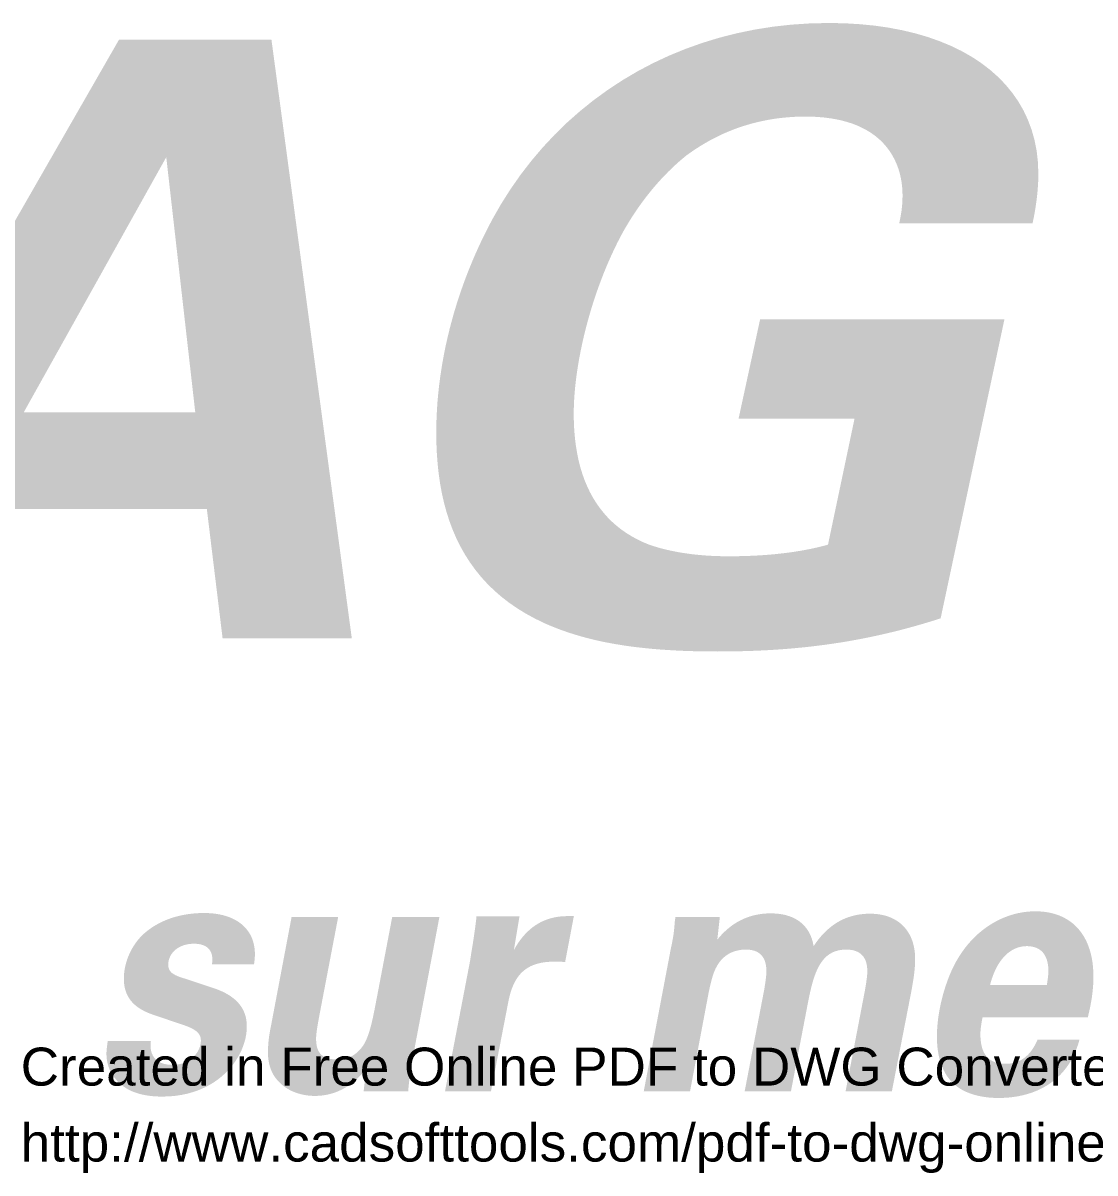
# Model space of a CAD drawing. Header units: millimetres. Extents: x 7 to 189, y 11 to 78.
# Drawn here: x 129.16 to 167.52, y 12.91 to 54.06 of the extents above; entities that cross this region are included whole.
import ezdxf

# ---------------------------------------------------------------- set-up
doc = ezdxf.new("R2010")
doc.units = ezdxf.units.MM
doc.header["$MEASUREMENT"] = 0
doc.layers.get('0').update_dxf_attribs({"linetype": 'CONTINUOUS'})
doc.layers.add('210CBD0', color=7, linetype='CONTINUOUS')
doc.styles.add('210CC60', font='Arial.ttf')

# ---------------------------------------------------------------- blocks, each defined once
blk = doc.blocks.new('20DCF30')
at = {"layer": '210CBD0', "color": 0, "true_color": 0x000001, "style": '210CC60'}
for s, p in [('Created in Free Online PDF to DWG Converter by CADSoftTools', (0, 0)), ('http://www.cadsofttools.com/pdf-to-dwg-online/', (0, -2))]:
    blk.add_text(s, height=1, dxfattribs=at).set_placement(p)

msp = doc.modelspace()

# ---------------------------------------------------------------- hatches: boundary and pattern name
at = {"true_color": 0x181818}
for points in [[(165.489, 48.667), (165.488, 48.607), (165.487, 48.545), (165.486, 48.482), (165.484, 48.418), (165.481, 48.352), (165.477, 48.285), (165.473, 48.216), (165.468, 48.146), (165.462, 48.075), (165.456, 48.003), (165.448, 47.93), (165.441, 47.856), (165.432, 47.78), (165.422, 47.703), (165.412, 47.626), (165.401, 47.547), (165.389, 47.468), (165.376, 47.387), (165.363, 47.306), (165.348, 47.224), (165.333, 47.141), (165.316, 47.058), (165.299, 46.974), (165.281, 46.889), (160.51, 46.889), (160.521, 46.94), (160.531, 46.989), (160.541, 47.038), (160.55, 47.085), (160.558, 47.131), (160.566, 47.175), (160.574, 47.219), (160.581, 47.262), (160.587, 47.304), (160.593, 47.345), (160.598, 47.386), (160.603, 47.426), (160.607, 47.465), (160.611, 47.505), (160.615, 47.544), (160.618, 47.582), (160.621, 47.621), (160.623, 47.66), (160.625, 47.698), (160.626, 47.737), (160.627, 47.776), (160.628, 47.816), (160.629, 47.856), (160.629, 47.896), (160.625, 48.053), (160.613, 48.213), (160.593, 48.375), (160.563, 48.537), (160.524, 48.699), (160.475, 48.861), (160.414, 49.021), (160.342, 49.179), (160.258, 49.334), (160.162, 49.485), (160.052, 49.63), (159.929, 49.771), (159.791, 49.904), (159.638, 50.031), (159.47, 50.149), (159.285, 50.258), (159.084, 50.358), (158.866, 50.447), (158.63, 50.524), (158.375, 50.589), (158.102, 50.641), (157.809, 50.68), (157.496, 50.703), (157.162, 50.711), (156.963, 50.709), (156.765, 50.702), (156.57, 50.689), (156.376, 50.672), (156.185, 50.65), (155.995, 50.623), (155.807, 50.591), (155.621, 50.554), (155.437, 50.513), (155.254, 50.467), (155.074, 50.415), (154.895, 50.36), (154.718, 50.299), (154.543, 50.233), (154.37, 50.163), (154.198, 50.088), (154.029, 50.008), (153.861, 49.924), (153.696, 49.835), (153.532, 49.741), (153.37, 49.642), (153.209, 49.539), (153.051, 49.431), (152.895, 49.319), (152.784, 49.228), (152.674, 49.135), (152.564, 49.038), (152.456, 48.939), (152.348, 48.837), (152.241, 48.732), (152.135, 48.624), (152.031, 48.514), (151.927, 48.401), (151.825, 48.286), (151.724, 48.168), (151.624, 48.048), (151.526, 47.926), (151.429, 47.801), (151.333, 47.674), (151.239, 47.545), (151.147, 47.414), (151.057, 47.281), (150.968, 47.146), (150.881, 47.009), (150.796, 46.87), (150.713, 46.73), (150.632, 46.588), (150.553, 46.444), (150.422, 46.19), (150.296, 45.93), (150.175, 45.666), (150.058, 45.398), (149.946, 45.127), (149.84, 44.853), (149.738, 44.577), (149.641, 44.299), (149.55, 44.019), (149.464, 43.74), (149.384, 43.46), (149.309, 43.181), (149.239, 42.903), (149.176, 42.626), (149.118, 42.352), (149.065, 42.08), (149.019, 41.812), (148.978, 41.548), (148.944, 41.288), (148.915, 41.033), (148.893, 40.783), (148.877, 40.54), (148.868, 40.303), (148.864, 40.073), (148.869, 39.77), (148.884, 39.477), (148.909, 39.194), (148.943, 38.92), (148.987, 38.655), (149.04, 38.4), (149.103, 38.154), (149.175, 37.917), (149.257, 37.69), (149.348, 37.473), (149.448, 37.264), (149.557, 37.065), (149.676, 36.875), (149.803, 36.695), (149.94, 36.523), (150.085, 36.361), (150.239, 36.208), (150.402, 36.064), (150.574, 35.929), (150.754, 35.804), (150.943, 35.687), (151.141, 35.579), (151.347, 35.481), (151.561, 35.391), (151.659, 35.358), (151.758, 35.327), (151.859, 35.297), (151.961, 35.268), (152.066, 35.24), (152.172, 35.214), (152.281, 35.189), (152.391, 35.165), (152.503, 35.143), (152.617, 35.121), (152.733, 35.102), (152.85, 35.084), (152.97, 35.067), (153.091, 35.051), (153.214, 35.037), (153.339, 35.024), (153.466, 35.013), (153.595, 35.003), (153.725, 34.995), (153.858, 34.988), (153.992, 34.983), (154.128, 34.979), (154.266, 34.977), (154.406, 34.976), (154.582, 34.977), (154.756, 34.979), (154.928, 34.983), (155.097, 34.988), (155.264, 34.995), (155.428, 35.003), (155.59, 35.013), (155.749, 35.024), (155.906, 35.037), (156.06, 35.051), (156.212, 35.067), (156.362, 35.084), (156.509, 35.102), (156.653, 35.121), (156.795, 35.143), (156.935, 35.165), (157.072, 35.189), (157.206, 35.214), (157.338, 35.24), (157.468, 35.268), (157.595, 35.297), (157.72, 35.327), (157.842, 35.358), (157.962, 35.391), (158.91, 39.895), (154.761, 39.895), (155.532, 43.451), (164.274, 43.451), (161.992, 32.754), (161.66, 32.649), (161.329, 32.55), (161, 32.456), (160.673, 32.367), (160.347, 32.284), (160.021, 32.206), (159.697, 32.133), (159.372, 32.064), (159.048, 32.001), (158.723, 31.942), (158.398, 31.888), (158.073, 31.839), (157.746, 31.794), (157.419, 31.753), (157.09, 31.717), (156.759, 31.685), (156.426, 31.657), (156.091, 31.633), (155.754, 31.613), (155.414, 31.596), (155.07, 31.584), (154.724, 31.575), (154.374, 31.57), (154.021, 31.568), (153.705, 31.57), (153.395, 31.574), (153.091, 31.581), (152.792, 31.591), (152.499, 31.605), (152.211, 31.622), (151.929, 31.641), (151.651, 31.665), (151.379, 31.692), (151.111, 31.722), (150.849, 31.756), (150.591, 31.794), (150.337, 31.836), (150.089, 31.882), (149.844, 31.931), (149.604, 31.985), (149.369, 32.043), (149.137, 32.106), (148.909, 32.173), (148.685, 32.244), (148.466, 32.32), (148.249, 32.4), (148.037, 32.486), (147.828, 32.576), (147.478, 32.745), (147.147, 32.926), (146.835, 33.118), (146.542, 33.321), (146.266, 33.536), (146.008, 33.762), (145.767, 33.998), (145.543, 34.244), (145.336, 34.501), (145.145, 34.767), (144.969, 35.043), (144.809, 35.328), (144.663, 35.622), (144.532, 35.926), (144.416, 36.237), (144.313, 36.558), (144.224, 36.886), (144.148, 37.222), (144.085, 37.566), (144.034, 37.917), (143.995, 38.276), (143.967, 38.641), (143.951, 39.013), (143.946, 39.391), (143.948, 39.667), (143.957, 39.945), (143.971, 40.226), (143.99, 40.508), (144.016, 40.794), (144.047, 41.081), (144.084, 41.369), (144.127, 41.66), (144.175, 41.952), (144.23, 42.246), (144.29, 42.541), (144.357, 42.836), (144.429, 43.133), (144.508, 43.431), (144.592, 43.729), (144.683, 44.027), (144.78, 44.326), (144.883, 44.625), (144.992, 44.925), (145.108, 45.223), (145.23, 45.522), (145.358, 45.82), (145.493, 46.118), (145.634, 46.415), (145.932, 46.998), (146.252, 47.561), (146.596, 48.104), (146.961, 48.627), (147.349, 49.129), (147.757, 49.609), (148.186, 50.068), (148.634, 50.504), (149.101, 50.917), (149.588, 51.307), (150.092, 51.673), (150.613, 52.015), (151.151, 52.333), (151.705, 52.625), (152.274, 52.891), (152.858, 53.131), (153.457, 53.345), (154.069, 53.532), (154.694, 53.691), (155.331, 53.823), (155.98, 53.926), (156.64, 54), (157.311, 54.045), (157.991, 54.06), (158.55, 54.05), (159.091, 54.018), (159.615, 53.967), (160.121, 53.895), (160.608, 53.803), (161.076, 53.692), (161.523, 53.562), (161.95, 53.412), (162.356, 53.244), (162.74, 53.058), (163.102, 52.853), (163.44, 52.63), (163.755, 52.39), (164.046, 52.132), (164.312, 51.858), (164.552, 51.566), (164.767, 51.259), (164.955, 50.935), (165.115, 50.595), (165.248, 50.239), (165.353, 49.868), (165.428, 49.482), (165.473, 49.082), (165.489, 48.667)], [(137.456, 20.74), (137.456, 20.726), (137.456, 20.711), (137.456, 20.697), (137.455, 20.682), (137.455, 20.667), (137.454, 20.652), (137.453, 20.637), (137.453, 20.622), (137.452, 20.606), (137.45, 20.591), (137.449, 20.575), (137.448, 20.559), (137.446, 20.543), (137.445, 20.527), (137.443, 20.511), (137.441, 20.496), (137.439, 20.48), (137.437, 20.464), (137.435, 20.448), (137.433, 20.432), (137.431, 20.416), (137.428, 20.4), (137.426, 20.385), (137.423, 20.369), (135.923, 20.369), (135.934, 20.542), (135.933, 20.587), (135.929, 20.631), (135.924, 20.673), (135.916, 20.713), (135.905, 20.751), (135.892, 20.787), (135.877, 20.821), (135.86, 20.854), (135.84, 20.885), (135.818, 20.913), (135.794, 20.94), (135.767, 20.965), (135.738, 20.988), (135.707, 21.009), (135.674, 21.028), (135.638, 21.045), (135.6, 21.06), (135.559, 21.073), (135.516, 21.085), (135.471, 21.094), (135.424, 21.101), (135.374, 21.106), (135.322, 21.109), (135.267, 21.11), (135.203, 21.108), (135.14, 21.104), (135.078, 21.096), (135.018, 21.084), (134.961, 21.07), (134.905, 21.053), (134.851, 21.033), (134.799, 21.011), (134.75, 20.986), (134.702, 20.958), (134.658, 20.928), (134.616, 20.896), (134.577, 20.861), (134.54, 20.824), (134.507, 20.785), (134.477, 20.744), (134.449, 20.702), (134.425, 20.657), (134.405, 20.611), (134.388, 20.563), (134.374, 20.513), (134.364, 20.463), (134.358, 20.41), (134.356, 20.357), (134.358, 20.32), (134.362, 20.284), (134.369, 20.251), (134.378, 20.22), (134.39, 20.191), (134.404, 20.163), (134.42, 20.137), (134.439, 20.113), (134.46, 20.09), (134.483, 20.069), (134.508, 20.049), (134.536, 20.03), (134.565, 20.012), (134.596, 19.995), (134.628, 19.978), (134.663, 19.963), (134.699, 19.948), (134.736, 19.933), (134.775, 19.919), (134.816, 19.905), (134.857, 19.891), (134.9, 19.878), (134.944, 19.864), (134.99, 19.85), (135.956, 19.529), (136.08, 19.486), (136.195, 19.441), (136.302, 19.393), (136.401, 19.344), (136.493, 19.292), (136.577, 19.239), (136.654, 19.184), (136.725, 19.127), (136.789, 19.069), (136.847, 19.01), (136.899, 18.95), (136.945, 18.889), (136.986, 18.827), (137.022, 18.765), (137.054, 18.702), (137.081, 18.639), (137.103, 18.576), (137.122, 18.514), (137.137, 18.451), (137.149, 18.389), (137.157, 18.327), (137.163, 18.266), (137.166, 18.206), (137.167, 18.146), (137.162, 18.009), (137.146, 17.869), (137.12, 17.727), (137.082, 17.583), (137.035, 17.44), (136.976, 17.296), (136.908, 17.154), (136.828, 17.013), (136.738, 16.876), (136.638, 16.741), (136.527, 16.611), (136.406, 16.485), (136.275, 16.366), (136.133, 16.252), (135.98, 16.146), (135.818, 16.048), (135.644, 15.959), (135.461, 15.878), (135.267, 15.809), (135.063, 15.75), (134.849, 15.703), (134.625, 15.668), (134.39, 15.647), (134.145, 15.64), (134.052, 15.641), (133.961, 15.644), (133.873, 15.649), (133.787, 15.656), (133.703, 15.665), (133.622, 15.676), (133.543, 15.689), (133.466, 15.704), (133.391, 15.721), (133.319, 15.74), (133.249, 15.761), (133.181, 15.783), (133.116, 15.808), (133.052, 15.834), (132.991, 15.862), (132.932, 15.892), (132.875, 15.924), (132.82, 15.958), (132.768, 15.993), (132.717, 16.03), (132.668, 16.069), (132.622, 16.109), (132.577, 16.151), (132.534, 16.195), (132.506, 16.228), (132.478, 16.261), (132.451, 16.295), (132.425, 16.329), (132.399, 16.363), (132.375, 16.398), (132.352, 16.434), (132.33, 16.471), (132.309, 16.508), (132.289, 16.546), (132.27, 16.585), (132.252, 16.624), (132.236, 16.665), (132.221, 16.707), (132.207, 16.749), (132.194, 16.793), (132.183, 16.837), (132.173, 16.883), (132.165, 16.93), (132.158, 16.978), (132.152, 17.027), (132.148, 17.078), (132.146, 17.13), (132.145, 17.183), (132.145, 17.199), (132.146, 17.215), (132.146, 17.231), (132.147, 17.247), (132.148, 17.264), (132.149, 17.281), (132.15, 17.298), (132.152, 17.315), (132.153, 17.333), (132.155, 17.35), (132.157, 17.369), (132.159, 17.387), (132.161, 17.406), (132.164, 17.425), (132.166, 17.444), (132.168, 17.463), (132.171, 17.483), (132.173, 17.503), (132.176, 17.523), (132.179, 17.543), (132.181, 17.564), (132.184, 17.585), (132.187, 17.606), (132.19, 17.628), (133.734, 17.628), (133.733, 17.622), (133.732, 17.615), (133.731, 17.609), (133.73, 17.602), (133.729, 17.596), (133.728, 17.589), (133.727, 17.582), (133.726, 17.575), (133.726, 17.568), (133.725, 17.562), (133.725, 17.555), (133.725, 17.548), (133.724, 17.541), (133.724, 17.534), (133.724, 17.527), (133.724, 17.52), (133.724, 17.513), (133.723, 17.506), (133.723, 17.5), (133.723, 17.493), (133.723, 17.486), (133.723, 17.48), (133.723, 17.474), (133.723, 17.467), (133.725, 17.407), (133.73, 17.35), (133.739, 17.296), (133.751, 17.245), (133.766, 17.196), (133.784, 17.151), (133.805, 17.108), (133.829, 17.068), (133.855, 17.031), (133.884, 16.997), (133.916, 16.965), (133.95, 16.936), (133.986, 16.91), (134.024, 16.886), (134.064, 16.864), (134.107, 16.845), (134.151, 16.829), (134.197, 16.814), (134.244, 16.803), (134.293, 16.793), (134.343, 16.785), (134.394, 16.78), (134.447, 16.777), (134.501, 16.776), (134.582, 16.778), (134.661, 16.786), (134.736, 16.797), (134.808, 16.813), (134.877, 16.833), (134.942, 16.857), (135.004, 16.884), (135.062, 16.915), (135.117, 16.948), (135.169, 16.985), (135.217, 17.024), (135.262, 17.065), (135.303, 17.108), (135.341, 17.152), (135.375, 17.199), (135.406, 17.246), (135.433, 17.295), (135.457, 17.344), (135.477, 17.393), (135.494, 17.443), (135.507, 17.493), (135.516, 17.543), (135.521, 17.592), (135.523, 17.64), (135.523, 17.665), (135.521, 17.689), (135.519, 17.714), (135.515, 17.738), (135.509, 17.762), (135.502, 17.786), (135.493, 17.81), (135.482, 17.834), (135.469, 17.858), (135.453, 17.882), (135.434, 17.905), (135.413, 17.929), (135.389, 17.952), (135.362, 17.976), (135.332, 17.999), (135.297, 18.023), (135.26, 18.046), (135.218, 18.069), (135.173, 18.092), (135.123, 18.116), (135.069, 18.139), (135.01, 18.162), (134.947, 18.185), (134.879, 18.208), (133.823, 18.566), (133.719, 18.603), (133.623, 18.642), (133.532, 18.683), (133.448, 18.726), (133.369, 18.771), (133.297, 18.818), (133.23, 18.866), (133.169, 18.916), (133.113, 18.968), (133.062, 19.021), (133.016, 19.076), (132.974, 19.131), (132.937, 19.188), (132.905, 19.246), (132.876, 19.305), (132.851, 19.365), (132.83, 19.425), (132.812, 19.487), (132.798, 19.549), (132.786, 19.611), (132.778, 19.674), (132.772, 19.737), (132.769, 19.8), (132.768, 19.863), (132.769, 19.938), (132.774, 20.013), (132.781, 20.09), (132.792, 20.167), (132.805, 20.244), (132.822, 20.322), (132.841, 20.4), (132.864, 20.478), (132.889, 20.556), (132.918, 20.634), (132.95, 20.711), (132.984, 20.787), (133.022, 20.863), (133.062, 20.938), (133.106, 21.011), (133.153, 21.083), (133.202, 21.154), (133.255, 21.223), (133.311, 21.29), (133.369, 21.355), (133.431, 21.418), (133.496, 21.478), (133.564, 21.536), (133.634, 21.592), (133.698, 21.639), (133.763, 21.684), (133.83, 21.728), (133.899, 21.77), (133.97, 21.811), (134.042, 21.85), (134.117, 21.887), (134.193, 21.922), (134.271, 21.955), (134.35, 21.987), (134.432, 22.016), (134.515, 22.044), (134.6, 22.07), (134.686, 22.093), (134.775, 22.115), (134.865, 22.134), (134.956, 22.151), (135.05, 22.166), (135.145, 22.179), (135.242, 22.19), (135.34, 22.198), (135.44, 22.204), (135.542, 22.208), (135.645, 22.209), (135.784, 22.206), (135.919, 22.197), (136.048, 22.183), (136.173, 22.163), (136.292, 22.137), (136.406, 22.106), (136.515, 22.07), (136.618, 22.028), (136.716, 21.982), (136.808, 21.93), (136.895, 21.874), (136.976, 21.812), (137.05, 21.746), (137.119, 21.676), (137.182, 21.601), (137.239, 21.521), (137.289, 21.438), (137.333, 21.35), (137.37, 21.258), (137.401, 21.162), (137.425, 21.062), (137.442, 20.958), (137.453, 20.851), (137.456, 20.74)], [(157.447, 21.024), (157.513, 21.12), (157.58, 21.212), (157.649, 21.3), (157.72, 21.384), (157.792, 21.463), (157.866, 21.538), (157.941, 21.609), (158.018, 21.676), (158.096, 21.738), (158.176, 21.796), (158.258, 21.851), (158.341, 21.9), (158.426, 21.946), (158.512, 21.988), (158.6, 22.026), (158.69, 22.059), (158.782, 22.089), (158.875, 22.114), (158.969, 22.136), (159.066, 22.153), (159.164, 22.167), (159.264, 22.177), (159.365, 22.183), (159.469, 22.185), (159.592, 22.181), (159.71, 22.172), (159.825, 22.156), (159.935, 22.134), (160.041, 22.106), (160.142, 22.072), (160.239, 22.033), (160.331, 21.987), (160.418, 21.936), (160.5, 21.88), (160.577, 21.818), (160.649, 21.751), (160.716, 21.678), (160.778, 21.601), (160.834, 21.518), (160.885, 21.431), (160.93, 21.338), (160.969, 21.241), (161.003, 21.14), (161.03, 21.034), (161.052, 20.923), (161.067, 20.809), (161.077, 20.69), (161.08, 20.567), (161.08, 20.521), (161.079, 20.475), (161.078, 20.429), (161.076, 20.384), (161.073, 20.339), (161.07, 20.295), (161.067, 20.25), (161.063, 20.205), (161.059, 20.161), (161.054, 20.117), (161.049, 20.072), (161.044, 20.028), (161.038, 19.984), (161.032, 19.939), (161.026, 19.895), (161.019, 19.85), (161.012, 19.805), (161.005, 19.759), (160.998, 19.714), (160.99, 19.668), (160.982, 19.622), (160.974, 19.575), (160.966, 19.528), (160.958, 19.48), (160.247, 15.825), (158.591, 15.825), (159.291, 19.48), (159.297, 19.514), (159.302, 19.547), (159.307, 19.58), (159.312, 19.612), (159.317, 19.643), (159.322, 19.674), (159.327, 19.705), (159.331, 19.734), (159.335, 19.764), (159.339, 19.792), (159.343, 19.82), (159.347, 19.847), (159.35, 19.874), (159.353, 19.9), (159.356, 19.925), (159.359, 19.95), (159.361, 19.974), (159.363, 19.997), (159.365, 20.02), (159.366, 20.042), (159.367, 20.063), (159.368, 20.084), (159.369, 20.103), (159.369, 20.122), (159.367, 20.186), (159.363, 20.247), (159.357, 20.305), (159.348, 20.36), (159.336, 20.413), (159.321, 20.463), (159.304, 20.51), (159.284, 20.554), (159.262, 20.596), (159.237, 20.635), (159.209, 20.672), (159.179, 20.706), (159.146, 20.737), (159.11, 20.765), (159.072, 20.791), (159.031, 20.814), (158.988, 20.834), (158.942, 20.852), (158.894, 20.866), (158.843, 20.879), (158.789, 20.888), (158.733, 20.895), (158.675, 20.899), (158.613, 20.9), (158.575, 20.9), (158.537, 20.898), (158.5, 20.896), (158.464, 20.892), (158.429, 20.888), (158.394, 20.882), (158.361, 20.876), (158.327, 20.869), (158.295, 20.86), (158.264, 20.851), (158.233, 20.841), (158.202, 20.831), (158.173, 20.819), (158.144, 20.807), (158.116, 20.793), (158.088, 20.779), (158.062, 20.765), (158.035, 20.749), (158.01, 20.733), (157.985, 20.716), (157.961, 20.698), (157.937, 20.68), (157.914, 20.661), (157.891, 20.641), (157.849, 20.599), (157.809, 20.555), (157.771, 20.509), (157.734, 20.46), (157.699, 20.409), (157.666, 20.355), (157.634, 20.299), (157.603, 20.24), (157.574, 20.179), (157.546, 20.116), (157.519, 20.051), (157.494, 19.983), (157.469, 19.914), (157.446, 19.842), (157.423, 19.768), (157.401, 19.691), (157.38, 19.613), (157.36, 19.533), (157.34, 19.451), (157.321, 19.367), (157.302, 19.281), (157.283, 19.193), (157.265, 19.103), (157.247, 19.011), (156.636, 15.825), (154.98, 15.825), (155.68, 19.468), (155.686, 19.502), (155.691, 19.535), (155.696, 19.568), (155.701, 19.6), (155.706, 19.632), (155.711, 19.664), (155.716, 19.695), (155.72, 19.725), (155.724, 19.755), (155.728, 19.784), (155.732, 19.813), (155.736, 19.841), (155.739, 19.869), (155.742, 19.895), (155.745, 19.921), (155.748, 19.947), (155.75, 19.972), (155.752, 19.996), (155.754, 20.019), (155.755, 20.041), (155.757, 20.063), (155.757, 20.083), (155.758, 20.103), (155.758, 20.122), (155.757, 20.186), (155.753, 20.247), (155.747, 20.305), (155.738, 20.36), (155.726, 20.413), (155.712, 20.463), (155.696, 20.51), (155.677, 20.554), (155.655, 20.596), (155.631, 20.635), (155.604, 20.672), (155.575, 20.706), (155.543, 20.737), (155.509, 20.765), (155.472, 20.791), (155.432, 20.814), (155.39, 20.834), (155.346, 20.852), (155.298, 20.866), (155.249, 20.879), (155.197, 20.888), (155.142, 20.895), (155.085, 20.899), (155.025, 20.9), (154.972, 20.899), (154.919, 20.896), (154.867, 20.892), (154.815, 20.885), (154.764, 20.876), (154.712, 20.865), (154.662, 20.852), (154.612, 20.837), (154.562, 20.819), (154.514, 20.799), (154.466, 20.777), (154.419, 20.752), (154.373, 20.724), (154.328, 20.694), (154.284, 20.661), (154.241, 20.626), (154.199, 20.587), (154.159, 20.546), (154.12, 20.502), (154.082, 20.454), (154.046, 20.404), (154.011, 20.35), (153.978, 20.293), (153.947, 20.233), (153.933, 20.205), (153.92, 20.177), (153.907, 20.147), (153.895, 20.117), (153.883, 20.086), (153.871, 20.055), (153.86, 20.023), (153.849, 19.99), (153.838, 19.956), (153.827, 19.922), (153.817, 19.886), (153.807, 19.851), (153.797, 19.814), (153.787, 19.776), (153.777, 19.738), (153.767, 19.699), (153.758, 19.659), (153.748, 19.619), (153.739, 19.577), (153.729, 19.535), (153.72, 19.491), (153.71, 19.447), (153.701, 19.402), (153.691, 19.356), (153.025, 15.825), (151.369, 15.825), (152.325, 20.863), (152.338, 20.927), (152.35, 20.987), (152.362, 21.043), (152.372, 21.095), (152.382, 21.144), (152.391, 21.19), (152.399, 21.234), (152.407, 21.275), (152.414, 21.314), (152.42, 21.352), (152.426, 21.388), (152.432, 21.423), (152.437, 21.458), (152.441, 21.493), (152.446, 21.528), (152.45, 21.563), (152.454, 21.599), (152.458, 21.636), (152.461, 21.674), (152.465, 21.715), (152.469, 21.757), (152.472, 21.802), (152.476, 21.849), (152.48, 21.9), (152.502, 22.061), (154.091, 22.061), (154.002, 21.258), (154.066, 21.334), (154.13, 21.406), (154.196, 21.476), (154.264, 21.542), (154.332, 21.605), (154.403, 21.665), (154.474, 21.722), (154.547, 21.776), (154.622, 21.826), (154.698, 21.874), (154.775, 21.918), (154.854, 21.959), (154.934, 21.997), (155.016, 22.031), (155.099, 22.062), (155.183, 22.091), (155.27, 22.115), (155.357, 22.137), (155.446, 22.155), (155.537, 22.17), (155.628, 22.182), (155.722, 22.19), (155.817, 22.195), (155.913, 22.197), (156.019, 22.194), (156.121, 22.188), (156.22, 22.178), (156.315, 22.163), (156.408, 22.144), (156.497, 22.121), (156.582, 22.094), (156.664, 22.063), (156.742, 22.027), (156.817, 21.988), (156.888, 21.945), (156.955, 21.897), (157.018, 21.846), (157.078, 21.791), (157.133, 21.731), (157.185, 21.668), (157.232, 21.601), (157.276, 21.53), (157.315, 21.455), (157.35, 21.376), (157.381, 21.294), (157.407, 21.208), (157.429, 21.117), (157.447, 21.024)]]:
    msp.add_hatch(color=0, dxfattribs=at).paths.add_polyline_path(points, is_closed=False)
h = msp.add_hatch(color=0, dxfattribs=at)
h.paths.add_polyline_path([(129.188, 40.132), (135.322, 40.132), (134.285, 49.259)])
h.paths.add_polyline_path([(138.048, 53.467), (140.923, 32.042), (136.3, 32.042), (135.737, 36.665), (127.262, 36.665), (124.683, 32.042), (120.298, 32.042), (132.596, 53.467)])
h = msp.add_hatch(color=0, dxfattribs=at)
h.paths.add_polyline_path([(165.793, 19.628), (165.797, 19.657), (165.801, 19.685), (165.805, 19.711), (165.808, 19.737), (165.812, 19.762), (165.815, 19.786), (165.819, 19.809), (165.822, 19.831), (165.825, 19.853), (165.828, 19.874), (165.83, 19.894), (165.833, 19.914), (165.835, 19.933), (165.837, 19.952), (165.839, 19.971), (165.841, 19.99), (165.843, 20.008), (165.844, 20.026), (165.845, 20.044), (165.846, 20.062), (165.847, 20.08), (165.848, 20.098), (165.848, 20.116), (165.848, 20.135), (165.847, 20.201), (165.843, 20.266), (165.836, 20.329), (165.827, 20.389), (165.816, 20.447), (165.802, 20.503), (165.785, 20.556), (165.765, 20.607), (165.743, 20.655), (165.718, 20.7), (165.691, 20.743), (165.661, 20.783), (165.628, 20.82), (165.592, 20.854), (165.554, 20.886), (165.512, 20.914), (165.468, 20.939), (165.422, 20.961), (165.372, 20.98), (165.32, 20.995), (165.264, 21.008), (165.206, 21.016), (165.145, 21.022), (165.081, 21.024), (165.006, 21.021), (164.931, 21.013), (164.858, 21), (164.787, 20.982), (164.717, 20.959), (164.648, 20.931), (164.582, 20.898), (164.517, 20.859), (164.453, 20.817), (164.392, 20.769), (164.332, 20.717), (164.275, 20.659), (164.219, 20.598), (164.166, 20.531), (164.114, 20.461), (164.065, 20.385), (164.018, 20.306), (163.974, 20.222), (163.932, 20.133), (163.892, 20.04), (163.855, 19.944), (163.82, 19.843), (163.789, 19.738), (163.76, 19.628)])
h.paths.add_polyline_path([(167.459, 19.937), (167.459, 19.88), (167.458, 19.823), (167.456, 19.765), (167.454, 19.707), (167.451, 19.649), (167.447, 19.591), (167.442, 19.533), (167.437, 19.474), (167.431, 19.415), (167.425, 19.356), (167.417, 19.296), (167.409, 19.236), (167.401, 19.176), (167.391, 19.115), (167.381, 19.054), (167.37, 18.992), (167.359, 18.93), (167.347, 18.867), (167.334, 18.804), (167.32, 18.74), (167.306, 18.676), (167.291, 18.611), (167.275, 18.546), (167.259, 18.48), (163.493, 18.48), (163.487, 18.452), (163.482, 18.424), (163.477, 18.397), (163.472, 18.37), (163.467, 18.343), (163.462, 18.316), (163.457, 18.289), (163.453, 18.263), (163.449, 18.236), (163.445, 18.21), (163.441, 18.184), (163.437, 18.159), (163.434, 18.133), (163.431, 18.108), (163.428, 18.084), (163.425, 18.059), (163.423, 18.035), (163.421, 18.011), (163.419, 17.987), (163.418, 17.964), (163.417, 17.941), (163.416, 17.919), (163.415, 17.897), (163.415, 17.875), (163.417, 17.781), (163.422, 17.693), (163.431, 17.609), (163.442, 17.53), (163.458, 17.456), (163.476, 17.386), (163.498, 17.32), (163.523, 17.259), (163.55, 17.202), (163.581, 17.15), (163.616, 17.101), (163.653, 17.057), (163.693, 17.016), (163.735, 16.98), (163.781, 16.947), (163.83, 16.918), (163.881, 16.893), (163.935, 16.871), (163.992, 16.853), (164.052, 16.838), (164.114, 16.827), (164.178, 16.819), (164.245, 16.814), (164.315, 16.813), (164.38, 16.814), (164.443, 16.819), (164.504, 16.826), (164.564, 16.837), (164.623, 16.85), (164.68, 16.866), (164.735, 16.886), (164.789, 16.908), (164.842, 16.933), (164.893, 16.962), (164.943, 16.993), (164.991, 17.027), (165.038, 17.065), (165.084, 17.105), (165.128, 17.149), (165.17, 17.195), (165.211, 17.245), (165.251, 17.297), (165.289, 17.353), (165.326, 17.412), (165.361, 17.474), (165.396, 17.538), (165.428, 17.606), (165.46, 17.677), (166.96, 17.677), (166.913, 17.514), (166.859, 17.356), (166.797, 17.205), (166.728, 17.06), (166.653, 16.921), (166.57, 16.789), (166.481, 16.663), (166.385, 16.543), (166.283, 16.431), (166.174, 16.325), (166.06, 16.226), (165.939, 16.134), (165.812, 16.048), (165.679, 15.97), (165.541, 15.899), (165.396, 15.835), (165.247, 15.778), (165.092, 15.729), (164.932, 15.687), (164.767, 15.652), (164.597, 15.625), (164.423, 15.606), (164.243, 15.594), (164.059, 15.59), (164.005, 15.591), (163.952, 15.592), (163.899, 15.594), (163.847, 15.597), (163.796, 15.6), (163.745, 15.604), (163.694, 15.609), (163.644, 15.615), (163.595, 15.621), (163.547, 15.628), (163.499, 15.636), (163.451, 15.644), (163.404, 15.654), (163.358, 15.664), (163.312, 15.674), (163.267, 15.685), (163.222, 15.697), (163.178, 15.71), (163.135, 15.723), (163.092, 15.737), (163.05, 15.752), (163.008, 15.767), (162.967, 15.783), (162.926, 15.8), (162.844, 15.837), (162.765, 15.879), (162.689, 15.924), (162.616, 15.972), (162.546, 16.025), (162.478, 16.081), (162.414, 16.142), (162.353, 16.206), (162.296, 16.274), (162.242, 16.346), (162.191, 16.422), (162.143, 16.503), (162.099, 16.587), (162.058, 16.675), (162.021, 16.767), (161.988, 16.864), (161.959, 16.965), (161.933, 17.07), (161.911, 17.179), (161.892, 17.292), (161.878, 17.41), (161.868, 17.531), (161.862, 17.658), (161.86, 17.788), (161.861, 17.869), (161.863, 17.952), (161.867, 18.035), (161.872, 18.12), (161.879, 18.206), (161.887, 18.293), (161.897, 18.381), (161.908, 18.47), (161.921, 18.56), (161.936, 18.65), (161.952, 18.741), (161.969, 18.833), (161.989, 18.926), (162.009, 19.019), (162.032, 19.112), (162.056, 19.206), (162.081, 19.3), (162.108, 19.395), (162.137, 19.489), (162.167, 19.584), (162.199, 19.678), (162.232, 19.773), (162.267, 19.867), (162.304, 19.962), (162.382, 20.146), (162.467, 20.324), (162.558, 20.494), (162.655, 20.656), (162.757, 20.811), (162.865, 20.958), (162.977, 21.098), (163.094, 21.23), (163.216, 21.354), (163.342, 21.471), (163.472, 21.58), (163.605, 21.681), (163.742, 21.774), (163.882, 21.86), (164.024, 21.937), (164.169, 22.007), (164.316, 22.068), (164.465, 22.122), (164.615, 22.167), (164.767, 22.204), (164.92, 22.233), (165.073, 22.254), (165.227, 22.266), (165.382, 22.271), (165.543, 22.266), (165.698, 22.253), (165.847, 22.23), (165.991, 22.199), (166.128, 22.159), (166.259, 22.111), (166.384, 22.054), (166.503, 21.989), (166.615, 21.917), (166.721, 21.836), (166.82, 21.747), (166.912, 21.65), (166.998, 21.546), (167.076, 21.435), (167.148, 21.316), (167.212, 21.19), (167.269, 21.057), (167.319, 20.916), (167.362, 20.77), (167.397, 20.616), (167.424, 20.456), (167.444, 20.289), (167.455, 20.116), (167.459, 19.937)], is_closed=False)
for points in [[(140.435, 22.061), (139.746, 18.455), (139.737, 18.402), (139.728, 18.352), (139.719, 18.305), (139.712, 18.26), (139.704, 18.217), (139.697, 18.176), (139.691, 18.137), (139.685, 18.101), (139.68, 18.066), (139.675, 18.033), (139.671, 18.002), (139.667, 17.972), (139.663, 17.944), (139.66, 17.917), (139.657, 17.891), (139.655, 17.867), (139.653, 17.844), (139.651, 17.821), (139.649, 17.8), (139.648, 17.779), (139.647, 17.759), (139.647, 17.74), (139.646, 17.721), (139.646, 17.702), (139.647, 17.643), (139.651, 17.586), (139.656, 17.532), (139.664, 17.481), (139.674, 17.432), (139.687, 17.385), (139.702, 17.341), (139.719, 17.299), (139.739, 17.26), (139.761, 17.223), (139.785, 17.189), (139.813, 17.157), (139.842, 17.128), (139.875, 17.101), (139.909, 17.077), (139.947, 17.055), (139.987, 17.036), (140.03, 17.019), (140.076, 17.005), (140.124, 16.994), (140.175, 16.985), (140.229, 16.978), (140.286, 16.974), (140.346, 16.973), (140.379, 16.973), (140.412, 16.974), (140.445, 16.976), (140.477, 16.977), (140.509, 16.98), (140.541, 16.983), (140.572, 16.987), (140.603, 16.991), (140.634, 16.996), (140.664, 17.002), (140.694, 17.008), (140.724, 17.015), (140.752, 17.023), (140.781, 17.031), (140.809, 17.04), (140.836, 17.05), (140.863, 17.061), (140.89, 17.072), (140.915, 17.085), (140.94, 17.098), (140.965, 17.112), (140.989, 17.127), (141.012, 17.142), (141.035, 17.159), (141.079, 17.193), (141.122, 17.229), (141.163, 17.266), (141.202, 17.305), (141.239, 17.346), (141.274, 17.389), (141.308, 17.435), (141.341, 17.484), (141.372, 17.537), (141.402, 17.592), (141.431, 17.652), (141.46, 17.716), (141.487, 17.784), (141.514, 17.857), (141.54, 17.935), (141.565, 18.018), (141.591, 18.107), (141.616, 18.202), (141.641, 18.303), (141.666, 18.411), (141.691, 18.525), (141.716, 18.647), (141.742, 18.776), (141.768, 18.912), (142.368, 22.061), (144.057, 22.061), (143.19, 17.48), (143.184, 17.443), (143.178, 17.405), (143.172, 17.365), (143.165, 17.323), (143.157, 17.279), (143.15, 17.234), (143.142, 17.188), (143.133, 17.14), (143.125, 17.091), (143.116, 17.041), (143.107, 16.991), (143.098, 16.94), (143.089, 16.887), (143.08, 16.835), (143.071, 16.782), (143.062, 16.729), (143.052, 16.675), (143.043, 16.622), (143.034, 16.568), (143.025, 16.515), (143.016, 16.462), (143.007, 16.41), (142.999, 16.358), (142.99, 16.306), (142.987, 16.283), (142.985, 16.26), (142.982, 16.237), (142.979, 16.214), (142.976, 16.191), (142.974, 16.169), (142.971, 16.146), (142.969, 16.124), (142.966, 16.102), (142.964, 16.08), (142.962, 16.059), (142.96, 16.038), (142.958, 16.017), (142.956, 15.997), (142.954, 15.977), (142.952, 15.958), (142.951, 15.939), (142.949, 15.921), (142.948, 15.903), (142.947, 15.886), (142.947, 15.87), (142.946, 15.854), (142.946, 15.839), (142.946, 15.825), (141.346, 15.825), (141.446, 16.652), (141.382, 16.571), (141.318, 16.493), (141.252, 16.418), (141.184, 16.348), (141.115, 16.28), (141.045, 16.217), (140.974, 16.156), (140.901, 16.1), (140.827, 16.047), (140.752, 15.997), (140.676, 15.951), (140.599, 15.908), (140.52, 15.869), (140.441, 15.833), (140.361, 15.801), (140.279, 15.772), (140.197, 15.747), (140.114, 15.725), (140.031, 15.706), (139.946, 15.691), (139.861, 15.679), (139.775, 15.671), (139.689, 15.666), (139.601, 15.664), (139.55, 15.665), (139.497, 15.667), (139.443, 15.67), (139.39, 15.675), (139.335, 15.681), (139.28, 15.689), (139.225, 15.699), (139.169, 15.71), (139.114, 15.722), (139.058, 15.737), (139.003, 15.753), (138.947, 15.771), (138.892, 15.791), (138.838, 15.812), (138.783, 15.836), (138.73, 15.862), (138.677, 15.89), (138.625, 15.92), (138.574, 15.952), (138.524, 15.986), (138.475, 16.022), (138.427, 16.061), (138.38, 16.102), (138.335, 16.146), (138.305, 16.177), (138.275, 16.209), (138.247, 16.242), (138.219, 16.276), (138.193, 16.311), (138.167, 16.347), (138.143, 16.384), (138.119, 16.422), (138.097, 16.462), (138.076, 16.502), (138.056, 16.544), (138.038, 16.588), (138.02, 16.632), (138.004, 16.678), (137.989, 16.726), (137.976, 16.775), (137.964, 16.826), (137.954, 16.879), (137.945, 16.933), (137.937, 16.989), (137.931, 17.047), (137.927, 17.107), (137.925, 17.169), (137.924, 17.232), (137.924, 17.282), (137.925, 17.33), (137.927, 17.378), (137.929, 17.426), (137.932, 17.473), (137.935, 17.519), (137.939, 17.565), (137.943, 17.61), (137.948, 17.655), (137.953, 17.699), (137.958, 17.743), (137.964, 17.785), (137.97, 17.827), (137.976, 17.869), (137.983, 17.91), (137.99, 17.95), (137.996, 17.989), (138.003, 18.028), (138.01, 18.066), (138.018, 18.103), (138.025, 18.14), (138.032, 18.176), (138.039, 18.211), (138.046, 18.245), (138.768, 22.061)], [(148.869, 22.098), (148.557, 20.456), (148.537, 20.457), (148.517, 20.458), (148.497, 20.46), (148.478, 20.461), (148.459, 20.462), (148.44, 20.463), (148.422, 20.464), (148.405, 20.464), (148.388, 20.465), (148.371, 20.466), (148.354, 20.466), (148.338, 20.466), (148.322, 20.467), (148.307, 20.467), (148.292, 20.467), (148.277, 20.467), (148.262, 20.468), (148.248, 20.468), (148.234, 20.468), (148.221, 20.468), (148.207, 20.468), (148.194, 20.468), (148.181, 20.468), (148.169, 20.468), (148.123, 20.468), (148.078, 20.467), (148.034, 20.465), (147.991, 20.463), (147.948, 20.46), (147.906, 20.456), (147.865, 20.452), (147.824, 20.447), (147.784, 20.441), (147.744, 20.435), (147.705, 20.428), (147.667, 20.42), (147.63, 20.412), (147.593, 20.402), (147.557, 20.393), (147.521, 20.382), (147.486, 20.371), (147.452, 20.359), (147.418, 20.346), (147.385, 20.332), (147.352, 20.318), (147.32, 20.303), (147.289, 20.287), (147.258, 20.27), (147.21, 20.242), (147.164, 20.211), (147.119, 20.179), (147.076, 20.144), (147.034, 20.108), (146.994, 20.07), (146.956, 20.029), (146.919, 19.986), (146.883, 19.942), (146.849, 19.895), (146.817, 19.845), (146.785, 19.793), (146.756, 19.739), (146.727, 19.683), (146.7, 19.624), (146.674, 19.562), (146.65, 19.498), (146.626, 19.432), (146.604, 19.362), (146.584, 19.29), (146.564, 19.216), (146.546, 19.138), (146.529, 19.057), (146.513, 18.974), (145.902, 15.825), (144.258, 15.825), (145.157, 20.505), (145.16, 20.529), (145.164, 20.553), (145.167, 20.579), (145.171, 20.606), (145.175, 20.634), (145.18, 20.662), (145.185, 20.692), (145.19, 20.723), (145.195, 20.755), (145.2, 20.788), (145.206, 20.822), (145.212, 20.857), (145.218, 20.893), (145.224, 20.93), (145.23, 20.968), (145.237, 21.007), (145.243, 21.047), (145.25, 21.088), (145.257, 21.131), (145.263, 21.174), (145.27, 21.218), (145.277, 21.263), (145.284, 21.31), (145.291, 21.357), (145.298, 21.404), (145.304, 21.45), (145.311, 21.494), (145.317, 21.537), (145.323, 21.578), (145.328, 21.618), (145.334, 21.657), (145.339, 21.694), (145.344, 21.73), (145.348, 21.764), (145.352, 21.797), (145.356, 21.828), (145.36, 21.858), (145.363, 21.886), (145.366, 21.913), (145.369, 21.938), (145.372, 21.962), (145.374, 21.984), (145.376, 22.005), (145.377, 22.024), (145.378, 22.042), (145.379, 22.058), (145.38, 22.073), (145.38, 22.086), (146.924, 22.086), (146.724, 20.888), (146.801, 21.02), (146.879, 21.142), (146.96, 21.255), (147.042, 21.359), (147.126, 21.454), (147.211, 21.541), (147.297, 21.619), (147.383, 21.69), (147.471, 21.754), (147.558, 21.811), (147.645, 21.861), (147.732, 21.905), (147.819, 21.944), (147.905, 21.977), (147.989, 22.005), (148.072, 22.029), (148.154, 22.048), (148.233, 22.064), (148.311, 22.076), (148.386, 22.085), (148.459, 22.091), (148.528, 22.095), (148.594, 22.097), (148.657, 22.098)]]:
    msp.add_hatch(color=0, dxfattribs=at).paths.add_polyline_path(points)

# ---------------------------------------------------------------- block references
at = {"layer": '210CBD0', "color": 0, "true_color": 0x000000, "xscale": 1.358973117119544, "yscale": 1.358973117119544, "zscale": 1.358973117119544}
msp.add_blockref('20DCF30', (129.077, 16.033), dxfattribs=at)

doc.saveas('drawing.dxf')
